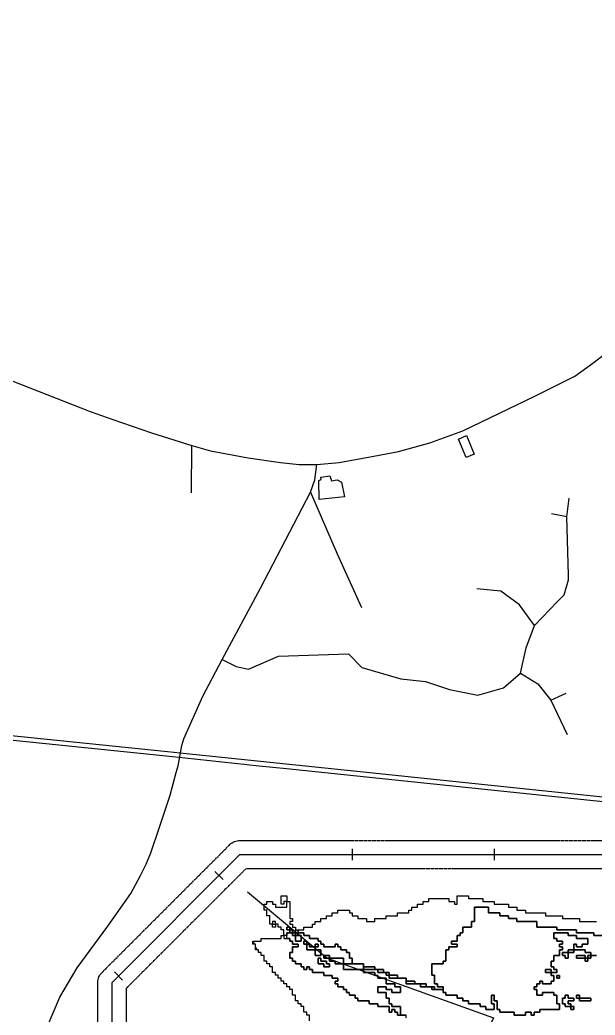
# Model space of a CAD drawing. Header units: metres. Extents: x 553506 to 563855, y 142925 to 150243.
# Drawn here: x 554420 to 554825, y 146012 to 146713 of the extents above; entities that cross this region are included whole.
import ezdxf

# ---------------------------------------------------------------- set-up
doc = ezdxf.new("R2010")
doc.units = ezdxf.units.M
doc.linetypes.add('DASHED', pattern=[1.524, 1.27, -0.254])
for name, color, linetype in [('C-BUILDINGS', 8, 'Continuous'), ('C-FLOOD_ZONE_3', 150, 'Continuous'), ('C-RAILWAYS', 250, 'Continuous'), ('C-ROADS', 33, 'Continuous'), ('C-WATERWAYS', 5, 'Continuous'), ('E-132KV-UGC-CHAINAGE', 7, 'Continuous'), ('E-132KV-UGC-ROUTE', 1, 'Continuous'), ('E-132KV-UGC-SWATHE', 4, 'DASHED')]:
    doc.layers.add(name, color=color, linetype=linetype)

msp = doc.modelspace()

# ---------------------------------------------------------------- linework, layer by layer
at = {"layer": 'C-BUILDINGS'}
for points in [[(554739.867, 146406.9621), (554734.2374, 146404.6557), (554728.9631, 146417.4849), (554734.5138, 146420.0894), (554739.867, 146406.9621)], [(554639.4464, 146388.28), (554643.4014, 146388.8442), (554646.6018, 146387.2934), (554648.7122, 146376.8841), (554630.6926, 146374.9952), (554630.5113, 146388.4563), (554632.0629, 146389.1819), (554632.0113, 146390.8943), (554638.2857, 146391.762), (554639.4464, 146388.28)]]:
    msp.add_lwpolyline(points, close=True, dxfattribs=at)
at = {"layer": 'C-FLOOD_ZONE_3'}
for points in [[(554608, 146068), (554605.9995, 146068), (554605.999, 146070), (554605.999, 146071.999), (554603.9994, 146071.9994), (554603.999, 146073.999), (554601.9994, 146073.9994), (554601.999, 146075.999), (554600, 146076), (554599.999, 146077.999), (554598.001, 146077.999), (554598, 146076), (554595.9994, 146075.9994), (554595.999, 146081.999), (554593.9994, 146081.9994), (554593.999, 146085.999), (554591.9994, 146085.9994), (554591.9994, 146090.0006), (554593.999, 146090.001), (554593.9994, 146092.0006), (554596, 146092.001), (554598.0006, 146092.0006), (554598.001, 146090.001), (554600.0006, 146090.0006), (554600.001, 146088.001), (554606, 146088.001), (554607.999, 146088.001), (554608, 146092), (554610.0006, 146092.0006), (554610.001, 146080.001), (554612.0006, 146080.0006), (554612.0006, 146077.9994), (554610.001, 146077.999), (554610.001, 146076.001), (554612.0006, 146076.0006), (554612.001, 146074.001), (554614.0006, 146074.0006), (554614.0005, 146072), (554613.9995, 146070), (554612, 146070), (554611.9997, 146071.9997), (554610, 146072), (554610, 146070.0005), (554608, 146069.9995), (554608, 146068)], [(554608.0006, 146096.0006), (554608, 146092), (554606.001, 146091.999), (554606.0006, 146089.9994), (554603.9994, 146089.9994), (554603.9994, 146096.0006), (554608.0006, 146096.0006)], [(554598, 146076), (554600, 146076), (554600.0006, 146073.9994), (554597.9994, 146073.9994), (554598, 146076)], [(554682, 146020), (554682, 146018), (554688, 146018), (554688, 146011.9997), (554685.9994, 146011.9994), (554685.999, 146013.999), (554683.9994, 146013.9994), (554683.999, 146015.999), (554682.001, 146015.999), (554682.0006, 146013.9994), (554679.9994, 146013.9994), (554679.999, 146017.999), (554671.9994, 146017.9994), (554671.999, 146019.999), (554665.9994, 146019.9994), (554665.999, 146021.999), (554657.9994, 146021.9994), (554657.999, 146023.999), (554655.9994, 146023.9994), (554655.999, 146025.999), (554651.9994, 146025.9994), (554651.999, 146027.999), (554649.9994, 146027.9994), (554649.999, 146029.999), (554647.9994, 146029.9994), (554647.999, 146031.999), (554643.9994, 146031.9994), (554643.999, 146033.999), (554641.9994, 146033.9994), (554641.9994, 146036.0006), (554643.999, 146036.001), (554643.999, 146037.999), (554639.9994, 146037.9994), (554639.999, 146039.999), (554633.9994, 146039.9994), (554633.999, 146041.999), (554625.9994, 146041.9994), (554625.999, 146043.999), (554623.9994, 146043.9994), (554623.999, 146045.999), (554622.001, 146045.999), (554622.0006, 146043.9994), (554619.9994, 146043.9994), (554619.999, 146045.999), (554617.9994, 146045.9994), (554617.999, 146047.999), (554613.9994, 146047.9994), (554613.999, 146049.999), (554611.9994, 146049.9994), (554611.999, 146051.999), (554609.9994, 146051.9994), (554609.9994, 146056.0006), (554611.999, 146056.001), (554611.9994, 146060.0006), (554615.999, 146060.001), (554615.999, 146061.999), (554614, 146061.999), (554611.9994, 146061.9994), (554611.999, 146063.999), (554609.9994, 146063.9994), (554609.999, 146065.999), (554607.9994, 146065.9994), (554607.9995, 146067.9995), (554608, 146069.9995), (554610.0005, 146070), (554612, 146070), (554612.0003, 146068.0003), (554613.9998, 146068), (554614, 146070), (554614.0003, 146071.9997), (554616.0005, 146072), (554616.001, 146070.001), (554618, 146070.001), (554620.0006, 146070.0006), (554620.001, 146068.001), (554622, 146068.001), (554624.0006, 146068.0006), (554624.001, 146066.001), (554630.0006, 146066.0006), (554630.001, 146064.001), (554632.0006, 146064.0006), (554632.001, 146062.001), (554634.0006, 146062.0006), (554634.001, 146060.001), (554636, 146060.001), (554641.999, 146060.001), (554641.9994, 146062.0006), (554644.0006, 146062.0006), (554644.001, 146060.001), (554646.0006, 146060.0006), (554646.001, 146058.001), (554650.0006, 146058.0006), (554650.001, 146056.001), (554652.0006, 146056.0006), (554652.001, 146052.001), (554654.0006, 146052.0006), (554654.0003, 146048.0003), (554652, 146048), (554649.999, 146048), (554647.9998, 146047.9998), (554648, 146046), (554648, 146044), (554650, 146044), (554652.001, 146044), (554654.001, 146044), (554662, 146044), (554662.0003, 146042.0003), (554668.001, 146042), (554670, 146042), (554670, 146040.0005), (554672, 146039.9995), (554672, 146038), (554674, 146038), (554676.001, 146038), (554678, 146038), (554678, 146036), (554678, 146034), (554680, 146034), (554681.999, 146034), (554684, 146033.9995), (554684, 146032), (554687.9997, 146031.9997), (554688, 146028), (554686.001, 146028), (554682, 146028), (554682, 146030), (554678, 146030.0005), (554678, 146032), (554672, 146032), (554672, 146028), (554677.9995, 146028), (554678, 146025.999), (554678, 146024), (554679.9997, 146023.9997), (554680, 146020), (554682, 146020)], [(554608, 146074), (554609.9997, 146073.9997), (554610, 146072), (554608, 146072), (554608, 146074)], [(554609.9997, 146073.9997), (554608, 146074), (554608, 146072), (554610, 146072), (554609.9997, 146073.9997)], [(554610.0003, 146070.0003), (554610, 146072), (554611.9997, 146071.9997), (554612, 146070), (554610.0003, 146070.0003)], [(554613.9995, 146070), (554613.9998, 146068), (554612.0003, 146068.0003), (554612, 146070), (554613.9995, 146070)], [(554585.0684, 146062), (554584, 146062), (554584, 146064), (554584.1272, 146064), (554585.0684, 146062)], [(554614, 146066), (554614, 146064), (554616, 146064), (554618, 146064.0005), (554618, 146065.999), (554617.9997, 146067.9997), (554615.999, 146068), (554613.9998, 146068), (554614, 146066)], [(554613.9998, 146068), (554615.999, 146068), (554617.9997, 146067.9997), (554618, 146065.999), (554618, 146064.0005), (554616, 146064), (554614, 146064), (554614, 146066), (554613.9998, 146068)], [(554620.0003, 146062.0003), (554621.9998, 146061.9998), (554621.9995, 146064), (554620, 146063.9995), (554620.0003, 146062.0003)], [(554621.9998, 146061.9998), (554620.0003, 146062.0003), (554620, 146063.9995), (554621.9995, 146064), (554621.9998, 146061.9998)], [(554622, 146060.001), (554622.0003, 146058.0003), (554626.001, 146058), (554627.9998, 146057.9998), (554628, 146060), (554624, 146060), (554624, 146062), (554621.9998, 146061.9998), (554622, 146060.001)], [(554621.9998, 146061.9998), (554624, 146062), (554624, 146060), (554627.9997, 146059.9997), (554627.9998, 146057.9998), (554626.001, 146058), (554622.0003, 146058.0003), (554622, 146060.001), (554621.9998, 146061.9998)], [(554629.999, 146060.001), (554629.999, 146061.999), (554628.001, 146061.999), (554628, 146060), (554629.999, 146060.001)], [(554628.001, 146060.001), (554628.001, 146061.999), (554629.999, 146061.999), (554629.999, 146060.001), (554628.001, 146060.001)], [(554586, 146060.0201), (554586.9506, 146058), (554586, 146058), (554586, 146060.0201)], [(554628, 146056), (554628, 146054), (554630, 146054), (554631.9997, 146054.0003), (554631.9997, 146057.9997), (554630.001, 146058), (554627.9998, 146057.9998), (554628, 146056)], [(554628, 146054), (554628, 146056), (554627.9998, 146057.9998), (554630.001, 146058), (554631.9997, 146057.9997), (554631.9997, 146054.0003), (554630, 146054), (554628, 146054)], [(554802.001, 146055.999), (554802.001, 146054.001), (554804.0006, 146054.0006), (554804.001, 146052.001), (554805.999, 146052.001), (554806, 146056), (554802.001, 146055.999)], [(554802.001, 146055.999), (554806, 146056), (554805.999, 146052.001), (554804.001, 146052.001), (554804.0006, 146054.0006), (554802.001, 146054.001), (554802.001, 146055.999)], [(554806.001, 146057.999), (554806, 146056), (554809.999, 146056.001), (554810, 146058), (554806.001, 146057.999)], [(554810, 146058), (554809.999, 146056.001), (554806, 146056), (554806.001, 146057.999), (554810, 146058)], [(554630.001, 146051.999), (554630.001, 146048.001), (554634.0006, 146048.0006), (554634.001, 146046.001), (554637.999, 146046.001), (554637.999, 146047.999), (554635.9994, 146047.9994), (554635.999, 146049.999), (554634, 146049.999), (554631.9994, 146049.9994), (554631.999, 146051.999), (554630.001, 146051.999)], [(554637.999, 146046.001), (554634.001, 146046.001), (554634.0006, 146048.0006), (554630.001, 146048.001), (554630.001, 146051.999), (554631.999, 146051.999), (554631.9994, 146049.9994), (554634, 146049.999), (554635.999, 146049.999), (554635.9994, 146047.9994), (554637.999, 146047.999), (554637.999, 146046.001)], [(554637.9997, 146053.9997), (554634.0005, 146054), (554634.0003, 146052.0003), (554636.001, 146052), (554638, 146052), (554637.9997, 146053.9997)], [(554637.9997, 146053.9997), (554638, 146052), (554636.001, 146052), (554634.0003, 146052.0003), (554634.0005, 146054), (554637.9997, 146053.9997)], [(554648, 146050), (554648, 146052), (554646.001, 146052), (554643.999, 146052), (554641.999, 146052), (554638, 146052), (554638, 146050.0005), (554640.001, 146050), (554642, 146050), (554642, 146048.0005), (554644.001, 146048), (554646.001, 146048), (554647.9998, 146047.9998), (554648, 146050)], [(554644.001, 146048), (554642, 146048.0005), (554642, 146050), (554640.001, 146050), (554638, 146050.0005), (554638, 146052), (554641.999, 146052), (554643.999, 146052), (554646.001, 146052), (554648, 146052), (554648, 146050), (554647.9998, 146047.9998), (554646.001, 146048), (554644.001, 146048)], [(554662, 146048), (554662, 146046), (554662, 146044), (554654.001, 146044), (554652.001, 146044), (554650, 146044), (554648, 146044), (554648, 146046), (554647.9998, 146047.9998), (554649.999, 146048), (554652, 146048), (554654, 146048), (554658.001, 146048), (554662, 146048)], [(554817.999, 146053.999), (554812.001, 146053.999), (554812.001, 146052.001), (554818, 146052), (554817.999, 146053.999)], [(554812.001, 146053.999), (554817.999, 146053.999), (554818, 146052), (554812.001, 146052.001), (554812.001, 146053.999)], [(554818, 146052), (554818.001, 146050.001), (554819.999, 146050.001), (554820, 146052), (554818, 146052)], [(554820, 146052), (554819.999, 146050.001), (554818.001, 146050.001), (554818, 146052), (554820, 146052)], [(554820.001, 146053.999), (554820, 146052), (554821.999, 146052.001), (554822, 146054), (554820.001, 146053.999)], [(554821.999, 146052.001), (554820, 146052), (554820.001, 146053.999), (554822, 146054), (554821.999, 146052.001)], [(554664, 146046.001), (554668, 146046.001), (554670.0006, 146046.0006), (554670.001, 146044.0005), (554668.001, 146044), (554663.999, 146044), (554662, 146044), (554662.0003, 146046.0003), (554664, 146046.001)], [(554674, 146044.001), (554676.0006, 146044.0006), (554676.0003, 146042.0003), (554673.999, 146042), (554672, 146042), (554671.9997, 146044.0003), (554674, 146044.001)], [(554678, 146042.0002), (554680.0006, 146042.0006), (554680, 146040), (554678, 146040.0005), (554678, 146042.0002)], [(554794.0006, 146044.0006), (554794, 146042), (554789.9994, 146041.9994), (554789.9994, 146044.0006), (554794.0006, 146044.0006)], [(554794.0006, 146044.0006), (554789.9994, 146044.0006), (554789.9994, 146041.9994), (554794, 146042), (554794.0006, 146044.0006)], [(554682, 146040.001), (554686.0006, 146040.0006), (554686.001, 146038.0005), (554684, 146038), (554682.001, 146038), (554680, 146038), (554680, 146040), (554682, 146040.001)], [(554692.0003, 146036.0003), (554694, 146036.001), (554698.0006, 146036.0006), (554698.0003, 146034.0003), (554694.001, 146034), (554692, 146034.0005), (554692.0003, 146036.0003)], [(554702, 146034.0003), (554704, 146034.001), (554706.0006, 146034.0006), (554706.0003, 146032.0003), (554704.001, 146032), (554702, 146032.0005), (554702, 146034.0003)], [(554799.999, 146038.001), (554799.999, 146039.999), (554798.001, 146039.999), (554798.001, 146038.001), (554799.999, 146038.001)], [(554799.999, 146038.001), (554798.001, 146038.001), (554798.001, 146039.999), (554799.999, 146039.999), (554799.999, 146038.001)], [(554710, 146032.0005), (554712.0006, 146032.0006), (554712.0003, 146030.0003), (554710.0003, 146030.0003), (554710, 146032.0005)], [(554805.9994, 146022.0006), (554809.999, 146022.001), (554809.999, 146023.999), (554805.9994, 146023.9994), (554805.999, 146025.999), (554804.001, 146025.999), (554804.0006, 146023.9994), (554802.001, 146023.999), (554802.001, 146020.001), (554804.0006, 146020.0006), (554804.001, 146018.001), (554808, 146018), (554807.999, 146019.999), (554805.9994, 146019.9994), (554805.9994, 146022.0006)], [(554809.999, 146022.001), (554805.9994, 146022.0006), (554805.9994, 146019.9994), (554807.999, 146019.999), (554808, 146018), (554804.001, 146018.001), (554804.0006, 146020.0006), (554802.001, 146020.001), (554802.001, 146023.999), (554804.0006, 146023.9994), (554804.001, 146025.999), (554805.999, 146025.999), (554805.9994, 146023.9994), (554809.999, 146023.999), (554809.999, 146022.001)], [(554814, 146024), (554813.999, 146025.999), (554812.001, 146025.999), (554812.001, 146024.001), (554814, 146024)], [(554813.999, 146025.999), (554814, 146024), (554812.001, 146024.001), (554812.001, 146025.999), (554813.999, 146025.999)], [(554814.001, 146022.001), (554821.999, 146022.001), (554821.999, 146023.999), (554814, 146024), (554814.001, 146022.001)], [(554814.001, 146022.001), (554814, 146024), (554821.999, 146023.999), (554821.999, 146022.001), (554814.001, 146022.001)], [(554808.001, 146016.001), (554809.999, 146016.001), (554809.999, 146017.999), (554808, 146018), (554808.001, 146016.001)], [(554809.999, 146017.999), (554809.999, 146016.001), (554808.001, 146016.001), (554808, 146018), (554809.999, 146017.999)]]:
    msp.add_lwpolyline(points, close=True, dxfattribs=at)
for points in [[(554860, 146068), (554824, 146068), (554824, 146070), (554818, 146070), (554812, 146070), (554812, 146072), (554808, 146072), (554798, 146072), (554798, 146074), (554792, 146074), (554784, 146074), (554784, 146078), (554782, 146078), (554770, 146078), (554770, 146080), (554768, 146080), (554764, 146080), (554764, 146082), (554760, 146082), (554758, 146082), (554758, 146084), (554750, 146084), (554750, 146088), (554740, 146088), (554740, 146078), (554738, 146078), (554738, 146074), (554732, 146074), (554732, 146070), (554730, 146070), (554730, 146068), (554728, 146068), (554728, 146064), (554724, 146064), (554724, 146062), (554728, 146062), (554728, 146060), (554722, 146060), (554722, 146058), (554720, 146058), (554720, 146050), (554718, 146050), (554718, 146048), (554710, 146048), (554710, 146040), (554712, 146040), (554712, 146034), (554714, 146034), (554714, 146032), (554718, 146032), (554718, 146030.001), (554716, 146030.001), (554714, 146030.001), (554712.001, 146030.001), (554712.0006, 146032.0006), (554710, 146032.001), (554708, 146032.001), (554706.001, 146032.001), (554706.0006, 146034.0006), (554704, 146034.001), (554700, 146034.001), (554698.001, 146034.001), (554698.0006, 146036.0006), (554694, 146036.001), (554692.001, 146036.001), (554692.0006, 146038.0006), (554690, 146038.001), (554688, 146038.001), (554686.001, 146038.001), (554686.0006, 146040.0006), (554682, 146040.001), (554680.001, 146040.001), (554680.0006, 146042.0006), (554676.001, 146042.001), (554676.0006, 146044.0006), (554674, 146044.001), (554672, 146044.001), (554670.001, 146044.001), (554670.0006, 146046.0006), (554668, 146046.001), (554664, 146046.001), (554662.001, 146046.001), (554662.0006, 146048.0006), (554658, 146048.001), (554654.001, 146048.001), (554654.0006, 146052.0006), (554652.001, 146052.001), (554652.0006, 146056.0006), (554650.001, 146056.001), (554650.0006, 146058.0006), (554646.001, 146058.001), (554646.0006, 146060.0006), (554644.001, 146060.001), (554644.0006, 146062.0006), (554641.9994, 146062.0006), (554641.999, 146060.001), (554636, 146060.001), (554634.001, 146060.001), (554634.0006, 146062.0006), (554632.001, 146062.001), (554632.0006, 146064.0006), (554630.001, 146064.001), (554630.0006, 146066.0006), (554624.001, 146066.001), (554624.0006, 146068.0006), (554622, 146068.001), (554620.001, 146068.001), (554620.0006, 146070.0006), (554618, 146070.001), (554616.001, 146070.001), (554616.001, 146072), (554618, 146072), (554620, 146072), (554620, 146074), (554622, 146074), (554626, 146074), (554626, 146076), (554628, 146076), (554628, 146078), (554630, 146078), (554632, 146078), (554632, 146080), (554634, 146080), (554636, 146080), (554636, 146082), (554638, 146082), (554640, 146082), (554640, 146084), (554642, 146084), (554644, 146084), (554644, 146086), (554648, 146086), (554652, 146086), (554652, 146084), (554654, 146084), (554654, 146082), (554658, 146082), (554658, 146080), (554664, 146080), (554664, 146078), (554670, 146078), (554670, 146080), (554678, 146080), (554678, 146082), (554686, 146082), (554686, 146084), (554694, 146084), (554694, 146086), (554696, 146086), (554696, 146088), (554700, 146088), (554700, 146090), (554704, 146090), (554704, 146092), (554708, 146092), (554708, 146094), (554722, 146094), (554722, 146092), (554726, 146092), (554726, 146090), (554728, 146090), (554728, 146094), (554728, 146096), (554736, 146096), (554736, 146096), (554736, 146094), (554740, 146094), (554746, 146094), (554746, 146092), (554754, 146092), (554754, 146090), (554756, 146090), (554764, 146090), (554764, 146088), (554770, 146088), (554770, 146086), (554776, 146086), (554776, 146084), (554790, 146084), (554790, 146082), (554802, 146082), (554802, 146080), (554814, 146080), (554814, 146078), (554826, 146078)], [(554826.0006, 146054.0006), (554822, 146054), (554822.0006, 146056.0006), (554818.001, 146056.001), (554818.0006, 146058.0006), (554810, 146058), (554810.001, 146061.999), (554811.999, 146061.999), (554811.9994, 146059.9994), (554816.0006, 146059.9994), (554816.001, 146061.999), (554820.0006, 146061.9994), (554820.0006, 146066.0006), (554812.001, 146066.001), (554812.0006, 146068.0006), (554806.001, 146068.001), (554806.0006, 146070.0006), (554795.9994, 146070.0006), (554795.9994, 146065.9994), (554797.999, 146065.999), (554797.9994, 146063.9994), (554801.999, 146063.999), (554801.999, 146062.001), (554799.9994, 146062.0006), (554799.9994, 146059.9994), (554801.999, 146059.999), (554801.999, 146058.001), (554799.9994, 146058.0006), (554799.999, 146054.001), (554795.9994, 146054.0006), (554795.999, 146050.001), (554793.9994, 146050.0006), (554793.9994, 146045.9994), (554795.999, 146045.999), (554795.9994, 146043.9994), (554797.999, 146043.999), (554797.999, 146042.001), (554794, 146042), (554793.9994, 146039.9994), (554795.999, 146039.999), (554795.999, 146036.001), (554793.9994, 146036.0006), (554793.999, 146034.001), (554788.001, 146034.001), (554788.0006, 146036.0006), (554785.9994, 146036.0006), (554785.999, 146034.001), (554783.9994, 146034.0006), (554783.999, 146032.001), (554781.9994, 146032.0006), (554781.9994, 146029.9994), (554783.999, 146029.999), (554783.9994, 146025.9994), (554788.0006, 146025.9994), (554788.001, 146027.999), (554795.999, 146027.999), (554795.9994, 146025.9994), (554797.999, 146025.999), (554797.999, 146022), (554797.9994, 146019.9994), (554799.999, 146019.999), (554799.999, 146016.001), (554798, 146016.001), (554796, 146016.001), (554794, 146016.001), (554785.9994, 146016.0006), (554785.999, 146014.001), (554784, 146014.001), (554781.9994, 146014.0006), (554781.999, 146012.001), (554780.001, 146012.001), (554780.0006, 146014.0006), (554778, 146014.001), (554775.9994, 146014.0006), (554775.999, 146012.001), (554768.001, 146012.001), (554768.0006, 146014.0006), (554766, 146014.001), (554762, 146014.001), (554758.001, 146014.001), (554758.0006, 146016.0006), (554756.001, 146016.001), (554756.001, 146020), (554756.0006, 146022.0006), (554754.001, 146022.001), (554754.001, 146024), (554754.0006, 146026.0006), (554751.9994, 146026.0006), (554751.999, 146024), (554751.9994, 146019.9994), (554753.999, 146019.999), (554753.999, 146016.001), (554750, 146016.001), (554748.001, 146016.001), (554748.0006, 146018.0006), (554746, 146018.001), (554744.001, 146018.001), (554744.0006, 146020.0006), (554742, 146020.001), (554738, 146020.001), (554736.001, 146020.001), (554736.0006, 146022.0006), (554734, 146022.001), (554732.001, 146022.001), (554732.0006, 146024.0006), (554730, 146024.001), (554728.001, 146024.001), (554728.0006, 146026.0006), (554726, 146026.001), (554724, 146026.001), (554722, 146026.001), (554720.001, 146026.001), (554720.0006, 146028.0006), (554718.001, 146028.001), (554718.0006, 146030.0006), (554718.0006, 146030.0006), (554718, 146032), (554714, 146032), (554714, 146034), (554712, 146034), (554712, 146040), (554710, 146040), (554710, 146048), (554718, 146048), (554718, 146050), (554720, 146050), (554720, 146058), (554722, 146058), (554722, 146060), (554728, 146060), (554728, 146062), (554724, 146062), (554724, 146064), (554728, 146064), (554728, 146068), (554730, 146068), (554730, 146070), (554732, 146070), (554732, 146074), (554738, 146074), (554738, 146078), (554740, 146078), (554740, 146088), (554750, 146088), (554750, 146084), (554758, 146084), (554758, 146082), (554760, 146082), (554764, 146082), (554764, 146080), (554768, 146080), (554770, 146080), (554770, 146078), (554782, 146078), (554784, 146078), (554784, 146074), (554792, 146074), (554798, 146074), (554798, 146072), (554808, 146072), (554812, 146072), (554812, 146070), (554818, 146070), (554824, 146070), (554824, 146068), (554860, 146068)], [(554692, 146010), (554692, 146012), (554688, 146012), (554688, 146018), (554682, 146018), (554682, 146020), (554680, 146020), (554679.9997, 146023.9997), (554678, 146024), (554678, 146025.999), (554677.9995, 146028), (554672, 146028), (554672, 146032), (554678, 146032), (554678, 146030.0005), (554682, 146030), (554682, 146028), (554686.001, 146028), (554688, 146028), (554687.9997, 146031.9997), (554684, 146032), (554684, 146033.9995), (554681.999, 146034), (554680, 146034), (554678, 146034), (554678, 146036), (554678, 146038), (554676.001, 146038), (554674, 146038), (554672, 146038), (554672, 146039.9995), (554670, 146040.0005), (554670, 146042), (554668.001, 146042), (554662.0003, 146042.0003), (554662, 146044), (554663.999, 146044), (554668.001, 146044), (554670.001, 146044), (554671.9995, 146044), (554672, 146042), (554673.999, 146042), (554676, 146042), (554678, 146042), (554678, 146040.0005), (554679.9997, 146039.9997), (554680, 146038), (554682.001, 146038), (554684, 146038), (554686.001, 146038), (554688, 146038), (554690.0005, 146038), (554692, 146038), (554692, 146036), (554692, 146034.0005), (554694.001, 146034), (554698, 146034), (554700, 146034), (554702, 146034), (554702, 146032.0005), (554704.001, 146032), (554706, 146032), (554708, 146032), (554710, 146032), (554710.0003, 146030.0003), (554712, 146030), (554714, 146030), (554716.001, 146030), (554718.0006, 146030.0006), (554718.001, 146028.001), (554720.0006, 146028.0006), (554720.001, 146026.001), (554722, 146026.001), (554724, 146026.001), (554726, 146026.001), (554728.0006, 146026.0006), (554728.001, 146024.001), (554730, 146024.001), (554732.0006, 146024.0006), (554732.001, 146022.001), (554734, 146022.001), (554736.0006, 146022.0006), (554736.001, 146020.001), (554738, 146020.001), (554742, 146020.001), (554744.0006, 146020.0006), (554744.001, 146018.001), (554746, 146018.001), (554748.0006, 146018.0006), (554748.001, 146016.001), (554750, 146016.001), (554753.999, 146016.001), (554753.999, 146019.999), (554751.9994, 146019.9994), (554751.999, 146024), (554751.9994, 146026.0006), (554754.0006, 146026.0006), (554754.001, 146024), (554754.001, 146022.001), (554756.0006, 146022.0006), (554756.001, 146020), (554756.001, 146016.001), (554758.0006, 146016.0006), (554758.001, 146014.001), (554762, 146014.001), (554766, 146014.001), (554768.0006, 146014.0006), (554768.001, 146012.001), (554775.999, 146012.001), (554775.9994, 146014.0006), (554778, 146014.001), (554780.0006, 146014.0006), (554780.001, 146012.001), (554781.999, 146012.001), (554781.9994, 146014.0006), (554784, 146014.001), (554785.999, 146014.001), (554785.9994, 146016.0006), (554794, 146016.001), (554796, 146016.001), (554798, 146016.001), (554799.999, 146016.001), (554799.999, 146019.999), (554797.9994, 146019.9994), (554797.999, 146022), (554797.999, 146025.999), (554795.9994, 146025.9994), (554795.999, 146027.999), (554788.001, 146027.999), (554788.0006, 146025.9994), (554783.9994, 146025.9994), (554783.999, 146029.999), (554781.9994, 146029.9994), (554781.9994, 146032.0006), (554783.999, 146032.001), (554783.9994, 146034.0006), (554785.999, 146034.001), (554785.9994, 146036.0006), (554788.0006, 146036.0006), (554788.001, 146034.001), (554793.999, 146034.001), (554793.9994, 146036.0006), (554795.999, 146036.001), (554795.999, 146039.999), (554793.9994, 146039.9994), (554794, 146042), (554797.999, 146042.001), (554797.999, 146043.999), (554795.9994, 146043.9994), (554795.999, 146045.999), (554793.9994, 146045.9994), (554793.9994, 146050.0006), (554795.999, 146050.001), (554795.9994, 146054.0006), (554799.999, 146054.001), (554799.9994, 146058.0006), (554801.999, 146058.001), (554801.999, 146059.999), (554799.9994, 146059.9994), (554799.9994, 146062.0006), (554801.999, 146062.001), (554801.999, 146063.999), (554797.9994, 146063.9994), (554797.999, 146065.999), (554795.9994, 146065.9994), (554795.9994, 146070.0006), (554806.0006, 146070.0006), (554806.001, 146068.001), (554812.0006, 146068.0006), (554812.001, 146066.001), (554820.0006, 146066.0006), (554820.0006, 146061.9994), (554816.001, 146061.999), (554816.0006, 146059.9994), (554811.9994, 146059.9994), (554811.999, 146061.999), (554810.001, 146061.999), (554810, 146058), (554818.0006, 146058.0006), (554818.001, 146056.001), (554822.0006, 146056.0006), (554822, 146054), (554826.0006, 146054.0006)], [(554624, 146008), (554624, 146012), (554622, 146012), (554622, 146014), (554620, 146014), (554620, 146018), (554618, 146018), (554618, 146020), (554616, 146020), (554616, 146022), (554614, 146022), (554614, 146026), (554612, 146026), (554612, 146030), (554610, 146030), (554610, 146032), (554608, 146032), (554608, 146034), (554606, 146034), (554606, 146036), (554604, 146036), (554604, 146038), (554602, 146038), (554602, 146040), (554600, 146040), (554600, 146042), (554598, 146042), (554598, 146046), (554596, 146046), (554596, 146048), (554594, 146048), (554594, 146050), (554592, 146050), (554592, 146054), (554590, 146054), (554590, 146056), (554588, 146056), (554588, 146058), (554586.9506, 146058), (554586, 146060.0201), (554586, 146062), (554585.0684, 146062), (554584.1272, 146064), (554590, 146064), (554590, 146066), (554598, 146066), (554600, 146066), (554602, 146066), (554604, 146066), (554604, 146068), (554605.9994, 146067.9994), (554606, 146066), (554607.9994, 146065.9994), (554609.999, 146065.999), (554609.9994, 146063.9994), (554611.999, 146063.999), (554611.9994, 146061.9994), (554614, 146061.999), (554615.999, 146061.999), (554615.999, 146060.001), (554611.9994, 146060.0006), (554611.999, 146056.001), (554609.9994, 146056.0006), (554609.9994, 146051.9994), (554611.999, 146051.999), (554611.9994, 146049.9994), (554613.999, 146049.999), (554613.9994, 146047.9994), (554617.999, 146047.999), (554617.9994, 146045.9994), (554619.999, 146045.999), (554619.9994, 146043.9994), (554622.0006, 146043.9994), (554622.001, 146045.999), (554623.999, 146045.999), (554623.9994, 146043.9994), (554625.999, 146043.999), (554625.9994, 146041.9994), (554633.999, 146041.999), (554633.9994, 146039.9994), (554639.999, 146039.999), (554639.9994, 146037.9994), (554643.999, 146037.999), (554643.999, 146036.001), (554641.9994, 146036.0006), (554641.9994, 146033.9994), (554643.999, 146033.999), (554643.9994, 146031.9994), (554647.999, 146031.999), (554647.9994, 146029.9994), (554649.999, 146029.999), (554649.9994, 146027.9994), (554651.999, 146027.999), (554651.9994, 146025.9994), (554655.999, 146025.999), (554655.9994, 146023.9994), (554657.999, 146023.999), (554657.9994, 146021.9994), (554665.999, 146021.999), (554665.9994, 146019.9994), (554671.999, 146019.999), (554671.9994, 146017.9994), (554679.999, 146017.999), (554679.9994, 146013.9994), (554682.0006, 146013.9994), (554682.001, 146015.999), (554683.999, 146015.999), (554683.9994, 146013.9994), (554685.999, 146013.999), (554685.9994, 146011.9994), (554691.999, 146011.999)]]:
    msp.add_lwpolyline(points, dxfattribs=at)
at = {"layer": 'C-RAILWAYS'}
for points in [[(553775.0397, 146274.3592), (554523.9415, 146197.5204), (554537.4381, 146196.1233), (554666.4276, 146182.7979), (555980.6598, 146045.4508)], [(555980.1973, 146042.2537), (554607.8812, 146185.3655), (554588.6379, 146187.402), (554536.4159, 146192.9095), (554523.0174, 146194.2985), (553773.885, 146271.132)]]:
    msp.add_lwpolyline(points, dxfattribs=at)
at = {"layer": 'C-ROADS'}
for points in [[(554629.1464, 146399.6559), (554644.8451, 146401.0521), (554669.2678, 146405.5711), (554686.571, 146408.9522), (554708.7387, 146414.9728), (554731.7998, 146423.3688), (554783.1291, 146448.1306), (554810.7303, 146462.028), (554823.4593, 146471.0034), (554833.5454, 146478.8085), (554851.4586, 146492.3364), (554868.5157, 146502.9448), (554879.8256, 146508.8838), (554911.6031, 146528.5057), (554924.2248, 146538.2461), (554933.2636, 146546.4539), (554939.0024, 146553.249), (554942.5726, 146559.6113), (554944.6206, 146565.2044)], [(554339.1854, 146454.0864), (554361.7022, 146460.1271), (554372.4473, 146462.776), (554377.06, 146463.0926), (554383.2492, 146463.5345), (554393.7867, 146463.3169), (554404.4628, 146461.512), (554415.1784, 146458.3951), (554469.4748, 146437.056), (554485.41, 146431.5141), (554512.8352, 146421.9884), (554541.1204, 146413.1676), (554554.3733, 146409.3927), (554580.7478, 146404.3542), (554603.5762, 146401.2014), (554616.58, 146399.6673), (554629.1464, 146399.6559)], [(554540.8644, 146379.8274), (554541.1204, 146413.1676)], [(554533.9715, 146201.8731), (554535.5099, 146206.5269), (554548.8942, 146236.5335), (554562.4404, 146262.3159), (554589.3755, 146312.585), (554624.6663, 146380.2895), (554627.6325, 146388.8482), (554629.1464, 146399.6559)], [(554624.6663, 146380.2895), (554643.5179, 146336.8735), (554660.5459, 146298.9896)], [(554694.7468, 146248.1673), (554705.5475, 146246.8899), (554722.4245, 146241.2212), (554742.344, 146237.3915), (554760.5718, 146242.3699), (554772.4994, 146252.6677), (554776.4234, 146270.515), (554782.4121, 146286.4434), (554798.5579, 146303.1898), (554803.2569, 146307.8388), (554806.2999, 146318.4811), (554806.2959, 146321.8643), (554805.0059, 146362.8262), (554806.7286, 146375.9774)], [(554805.0059, 146362.8262), (554794.4056, 146364.8885)], [(554782.4121, 146286.4434), (554771.8411, 146300.9939), (554758.6075, 146310.6118), (554741.8659, 146312.2556)], [(554562.4404, 146262.3159), (554572.3563, 146257.439), (554580.9422, 146255.6272), (554602.16, 146264.657), (554651.3073, 146266.4921), (554660.7517, 146256.8378), (554688.2538, 146248.7509), (554694.7468, 146248.1673)], [(554772.4994, 146252.6677), (554784.714, 146245.3118), (554793.7355, 146233.6862), (554805.3281, 146209.6064)], [(554793.7355, 146233.6862), (554804.5463, 146238.8086)], [(554531.4341, 146187.4176), (554533.9715, 146201.8731)], [(554434.7624, 145993.0978), (554448.1906, 146024.7081), (554460.31, 146045.183), (554481.8943, 146074.6235), (554498.1443, 146097.7268), (554504.9411, 146110.307), (554509.0705, 146118.333), (554512.2411, 146126.1521), (554518.198, 146143.6374), (554525.9662, 146166.931), (554530.0262, 146182.8456), (554531.4341, 146187.4176)]]:
    msp.add_lwpolyline(points, dxfattribs=at)
at = {"layer": 'C-WATERWAYS'}
msp.add_lwpolyline([(554580.2476, 146098.7824), (554636.2798, 146051.9775), (554753.3872, 146010.0057), (554715.6178, 145928.648), (554668.5279, 145778.1638), (554778.2628, 145582.6966)], dxfattribs=at)
at = {"layer": 'E-132KV-UGC-CHAINAGE'}
for p, q in [((554654.1246, 146121), (554654.1246, 146129)), ((554754.1246, 146121), (554754.1246, 146129)), ((554563.0673, 146107.4105), (554557.4105, 146113.0673)), ((554492.3566, 146036.6998), (554486.6998, 146042.3566))]:
    msp.add_line(p, q, dxfattribs=at)
at = {"layer": 'E-132KV-UGC-ROUTE'}
msp.add_lwpolyline([(554245, 144775), (554245, 145445), (554285, 145485), (554285, 145585), (554255, 145665), (554485, 145845), (554485, 146035), (554575, 146125), (554945, 146125), (554945, 146175), (555025, 146175), (555065, 146235), (555275, 146235), (555375, 146345), (555375, 146475), (555425, 146525), (555435, 146625), (555845, 147035)], dxfattribs=at)
at = {"layer": 'E-132KV-UGC-SWATHE'}
for points in [[(554475, 145849.8722), (554475, 146035), (554475.0482, 146035.9802), (554475.1921, 146036.9509), (554475.4306, 146037.9028), (554475.7612, 146038.8268), (554476.1808, 146039.714), (554476.6853, 146040.5557), (554477.2699, 146041.3439), (554477.9289, 146042.0711), (554567.9289, 146132.0711), (554568.6561, 146132.7301), (554569.4443, 146133.3147), (554570.286, 146133.8192), (554571.1732, 146134.2388), (554572.0972, 146134.5694), (554573.0491, 146134.8079), (554574.0198, 146134.9518), (554575, 146135), (554935, 146135)], [(554945, 146115), (554579.1421, 146115), (554495, 146030.8579), (554495, 145845)]]:
    msp.add_lwpolyline(points, dxfattribs=at)

doc.saveas('drawing.dxf')
